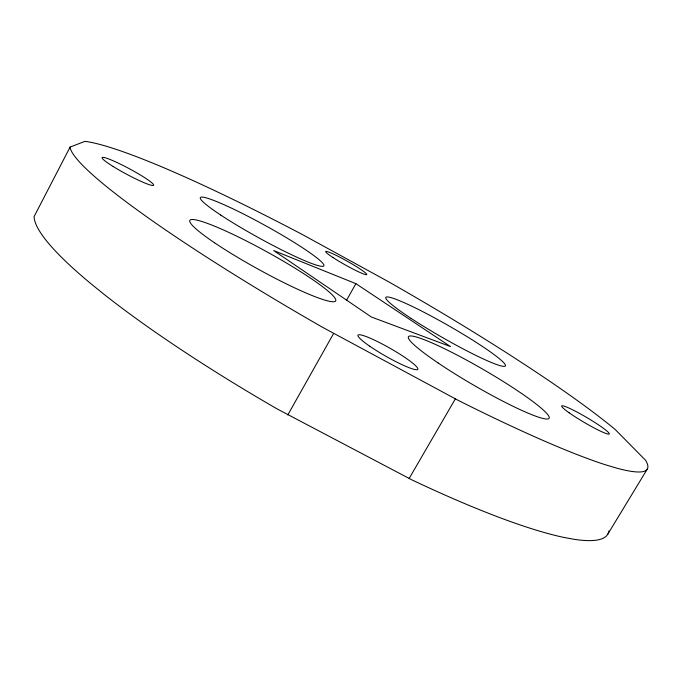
<?xml version="1.0" encoding="UTF-8"?>
<svg xmlns="http://www.w3.org/2000/svg" width="682" height="682" viewBox="0 0 682 682"><rect width="100%" height="100%" fill="white"/><g stroke="black" fill="none" stroke-linecap="round" stroke-linejoin="round"><path stroke-width="1.02" d="M70.101 147.065L70.101 147.602A331.068 36.095 29.4 0 0 131.848 206.075L145.897 216.237A331.068 36.095 29.4 0 0 322.714 327.394L458.151 400.334A331.068 36.095 29.4 0 0 606.528 465.115L616.494 468.074A331.068 36.095 29.4 0 0 645.641 460.333L615.181 429.49A331.068 36.095 29.4 0 0 523.103 363.497L510.648 355.424A331.068 36.095 29.4 0 0 388.143 281.521L302.45 234.582A331.068 36.095 29.4 0 0 181.932 175.598L169.963 170.355A331.068 36.095 29.4 0 0 87.1 141.643L84.866 141.387L70.101 147.065L34.1 216.586A328.613 53.494 29.4 0 0 90.655 283.499L104.133 294.411A328.613 53.494 29.4 0 0 277.028 408.868L411.945 479.906A328.613 53.494 29.4 0 0 563.11 537.254L573.579 539.215A328.613 53.494 29.4 0 0 608.932 530.988M346.567 300.242L355.885 283.652L450.521 346.592L371.375 316.994L273.704 250.575L355.885 283.652M287.778 414.988L333.575 333.549M409.115 478.534L455.329 398.893M607.747 534.262L647.295 469.08M214.583 242.801A83.281 9.701 28.9 0 0 334.47 301.623A83.281 9.701 28.9 0 0 239.382 237.464A83.281 9.701 28.9 0 0 214.583 242.801M220.789 215.094A70.578 6.948 28.9 0 0 322.654 266.347A70.578 6.948 28.9 0 0 242.826 213.679A70.578 6.948 28.9 0 0 220.789 215.094M411.152 318.434A68.899 6.658 29.8 0 0 505.294 366.021A68.899 6.658 29.8 0 0 420.462 310.481A68.899 6.658 29.8 0 0 411.152 318.434M438.142 362.995A81.286 9.181 30.1 0 0 549.01 418.39A81.286 9.181 30.1 0 0 449.242 351.051A81.286 9.181 30.1 0 0 438.142 362.995M569.138 412.781A27.604 2.754 30.5 0 0 608.694 434.153A27.604 2.754 30.5 0 0 578.686 412.951A27.604 2.754 30.5 0 0 569.138 412.781M333.14 257.625A23.478 2.089 29.3 0 0 366.481 274.693A23.478 2.089 29.3 0 0 339.218 256.901A23.478 2.089 29.3 0 0 333.14 257.625M113.152 166.493A29.241 3.069 28.2 0 0 153.578 185.308A29.241 3.069 28.2 0 0 116.861 162.452A29.241 3.069 28.2 0 0 113.152 166.493M369.712 346.192A34.424 4.493 29.7 0 0 417.682 369.465A34.424 4.493 29.7 0 0 376.413 341.06A34.424 4.493 29.7 0 0 369.712 346.192"/></g></svg>
